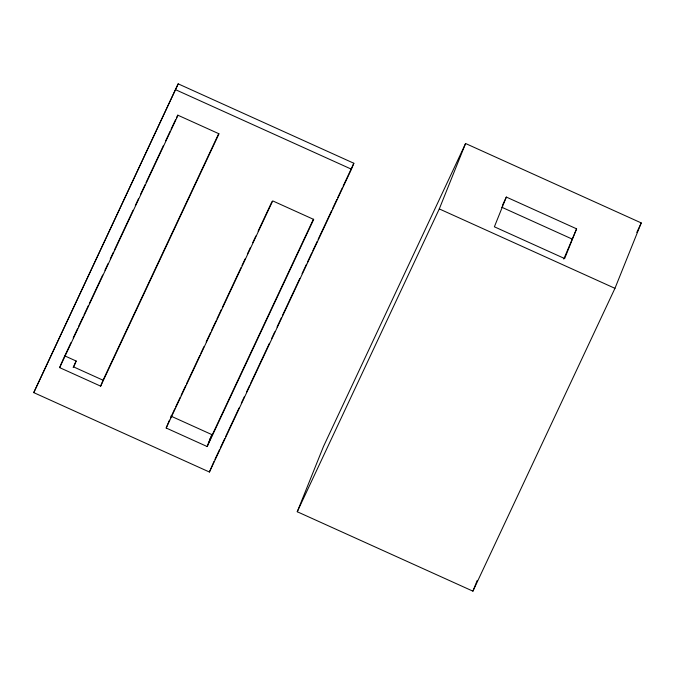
<?xml version="1.0" encoding="UTF-8"?>
<svg xmlns="http://www.w3.org/2000/svg" width="675" height="675" viewBox="0 0 675 675"><rect width="100%" height="100%" fill="white"/><g stroke="black" fill="none" stroke-linecap="round" stroke-linejoin="round"><path stroke-width="1.01" d="M33.75 392.614L178.183 83.843L353.843 163.257L351.456 169.206L209.419 472.028L33.75 392.614L178.183 83.843M59.662 367.622L178.031 115.273L219.021 133.802L100.651 386.151L59.662 367.622L62.058 361.673M64.446 355.733L76.157 361.024L73.769 366.972L103.047 380.211L100.651 386.151M166.185 428.017L272.717 200.897L313.706 219.426L207.174 446.546L166.185 428.017L168.235 422.921M207.174 446.546L211.958 434.658L170.851 416.07M209.419 472.028L214.043 461.32M297.253 511.743L323.544 446.335L465.581 143.505L641.25 222.927L614.959 288.335L472.913 591.157L297.253 511.743L439.29 208.912L465.581 143.505M506.334 197.066L494.378 226.8L564.646 258.567L576.602 228.833L506.334 197.066L502.462 205.327M563.768 259.065L576.602 228.833M472.913 591.157L477.233 580.424M62.505 360.728L70.985 342.63M73.221 337.871L77.692 328.345M78.578 326.447L83.05 316.921M83.945 315.014L88.408 305.497M89.303 303.59L102.701 275.02M104.937 270.262L108.059 263.596M110.295 258.829L113.425 252.163M114.32 250.265L133.076 210.262M135.312 205.504L138.434 198.838M140.67 194.079L145.133 184.553M146.028 182.647L163.451 145.513M165.679 140.746L170.151 131.228M171.045 129.322L175.508 119.796M176.403 117.897L177.744 115.037M73.145 367.453L76.157 361.024M103.047 380.211L218.734 133.566M168.573 422.069L169.476 420.162M170.37 418.255L174.842 408.712M175.736 406.806L180.217 397.263M181.111 395.348L185.583 385.805M186.477 383.898L199.91 355.269M200.804 353.363L203.934 346.68M206.179 341.913L210.651 332.37M211.545 330.463L216.025 320.92M216.92 319.005L221.392 309.462M222.286 307.555L241.085 267.477M241.988 265.57L245.118 258.888M247.354 254.121L250.484 247.438M252.728 242.663L255.859 235.988M258.095 231.213L271.974 201.631M209.377 440.159L210.237 438.328M211.098 436.489L211.958 434.658M208.271 443.357L313.411 219.206M214.937 459.422L219.4 449.896M220.295 447.989L224.758 438.472M225.653 436.565L239.051 407.995M241.287 403.237L244.418 396.571M246.645 391.804L249.775 385.138M250.67 383.24L269.426 343.238M271.662 338.479L274.784 331.813M277.02 327.054L281.483 317.528M282.378 315.622L299.801 278.488M302.037 273.721L306.501 264.203M307.395 262.297L311.858 252.771M312.753 250.872L317.216 241.346M318.111 239.439L331.509 210.878M332.404 208.972L336.876 199.446M337.77 197.539L342.233 188.021M343.128 186.114L353.843 163.257M636.787 232.453L641.25 222.927M501.601 207.157L571.86 238.925M175.787 89.792L351.456 169.206M439.29 208.912L614.959 288.335"/></g></svg>
